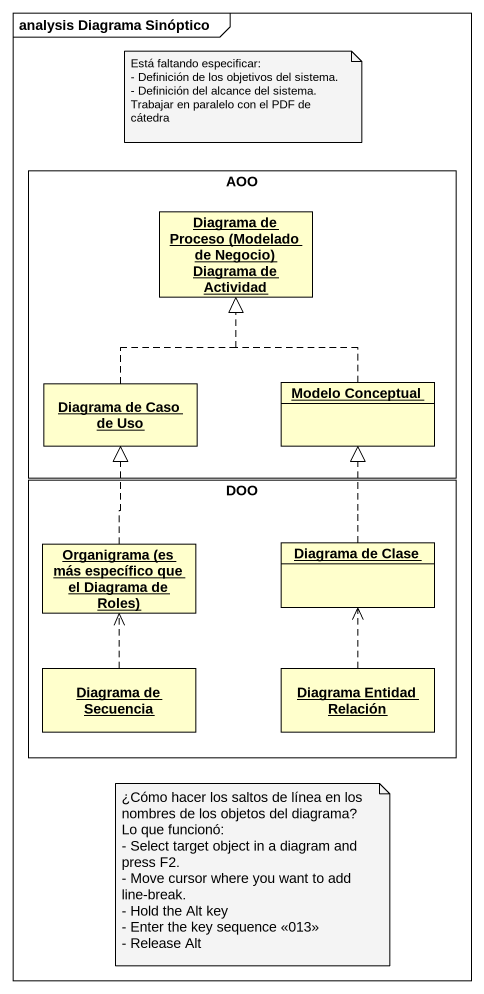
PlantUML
@startuml
mainframe analysis Diagrama Sinóptico
hide circle
hide empty members
rectangle AOO {
  object "Diagrama de Proceso (Modelado de Negocio) Diagrama de Actividad" as Diagrama_de_Proceso
  object "Diagrama de Caso de Uso" as Diagrama_de_Caso_de_Uso
  object "Modelo Conceptual" as Modelo_Conceptual
}
rectangle DOO {
  object "Organigrama (es más específico que el Diagrama de Roles)" as Organigrama_es_más
  object "Diagrama de Clase" as Diagrama_de_Clase
  object "Diagrama de Secuencia" as Diagrama_de_Secuencia
  object "Diagrama Entidad Relación" as Diagrama_Entidad_Relación
}
Diagrama_de_Caso_de_Uso .up.|> Diagrama_de_Proceso
Modelo_Conceptual .up.|> Diagrama_de_Proceso
Organigrama_es_más .up.|> Diagrama_de_Caso_de_Uso
Diagrama_de_Clase .up.|> Modelo_Conceptual
Diagrama_de_Secuencia .up.> Organigrama_es_más
Diagrama_Entidad_Relación .up.> Diagrama_de_Clase
note as N1
  Está faltando especificar:
  - Definición de los objetivos del sistema.
  - Definición del alcance del sistema.
  Trabajar en paralelo con el PDF de cátedra
end note
note as N2
  ¿Cómo hacer los saltos de línea en los nombres de los objetos del diagrama?
  Lo que funcionó:
  - Select target object in a diagram and press F2.
  - Move cursor where you want to add line-break.
  - Hold the Alt key
  - Enter the key sequence <<013>>
  - Release Alt
end note
@enduml
